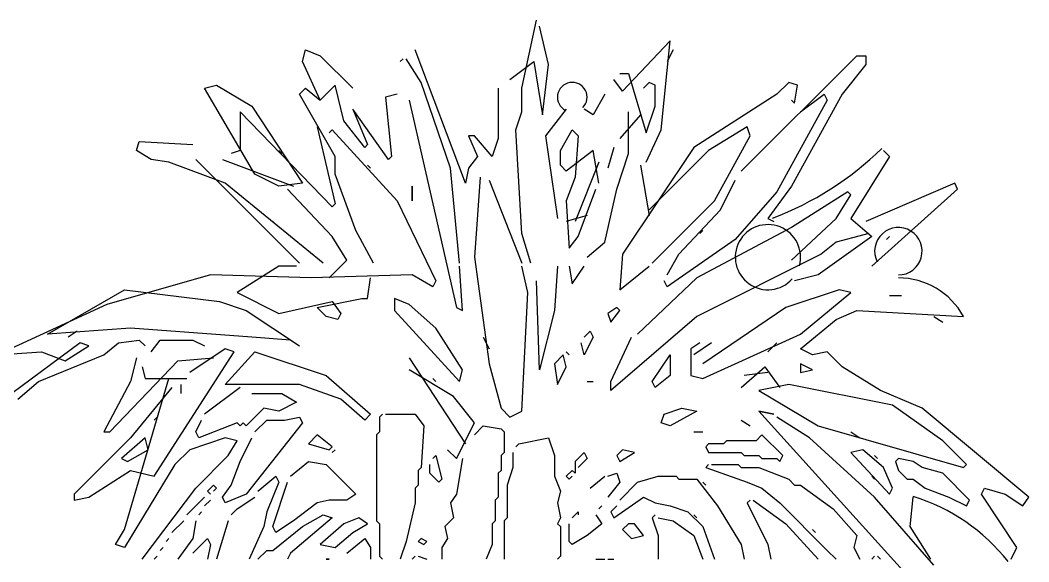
# Model space of a CAD drawing. Header units: millimetres. Extents: x 56222 to 3066687, y -650199 to -121287.
# Drawn here: x 135000.14 to 135013.68, y -183552.13 to -183544.85 of the extents above; entities that cross this region are included whole.
import ezdxf

# ---------------------------------------------------------------- set-up
doc = ezdxf.new("R2010")
doc.units = ezdxf.units.MM
doc.header["$MEASUREMENT"] = 0

msp = doc.modelspace()

# ---------------------------------------------------------------- linework, layer by layer
at = {"color": 96, "linetype": 'ByBlock'}
for p, q in [((135006.873, -183545.769), (135007.072, -183544.853)), ((135007.231, -183545.45), (135007.112, -183544.933)), ((135008.864, -183545.132), (135008.227, -183545.809)), ((135008.744, -183546.326), (135008.864, -183545.132)), ((135003.926, -183545.41), (135003.966, -183545.251)), ((135003.966, -183545.251), (135004.165, -183545.331)), ((135004.165, -183545.331), (135004.603, -183545.769)), ((135005.28, -183545.371), (135005.24, -183545.41)), ((135005.24, -183545.41), (135005.28, -183545.371)), ((135005.519, -183545.689), (135005.32, -183545.371)), ((135006.116, -183547.043), (135005.439, -183545.251)), ((135008.904, -183545.251), (135008.824, -183545.41)), ((135009.82, -183546.884), (135011.372, -183545.331)), ((135011.372, -183545.331), (135011.492, -183545.331)), ((135011.492, -183545.331), (135011.492, -183545.45)), ((135004.165, -183545.928), (135003.926, -183545.41)), ((135006.714, -183545.649), (135007.032, -183545.41)), ((135007.032, -183545.41), (135007.152, -183546.127)), ((135007.152, -183546.127), (135007.231, -183545.45)), ((135011.492, -183545.45), (135011.173, -183545.848)), ((135008.227, -183545.809), (135008.107, -183545.649)), ((135008.187, -183545.57), (135008.306, -183545.57)), ((135008.306, -183545.57), (135008.545, -183546.366)), ((135002.612, -183545.769), (135002.772, -183545.729)), ((135003.289, -183546.924), (135002.612, -183545.769)), ((135002.772, -183545.729), (135003.249, -183546.008)), ((135003.887, -183545.848), (135003.966, -183545.769)), ((135003.966, -183545.769), (135004.165, -183545.928)), ((135004.364, -183545.729), (135004.165, -183545.928)), ((135004.484, -183546.207), (135004.364, -183545.729)), ((135005.917, -183546.844), (135005.519, -183545.689)), ((135006.554, -183545.769), (135006.554, -183546.446)), ((135006.873, -183546.087), (135006.873, -183545.769)), ((135008.585, -183545.689), (135008.506, -183545.769)), ((135008.665, -183545.729), (135008.585, -183545.689)), ((135008.665, -183546.008), (135008.665, -183545.729)), ((135010.457, -183545.689), (135010.297, -183545.848)), ((135010.576, -183545.729), (135010.457, -183545.689)), ((135010.536, -183545.968), (135010.576, -183545.729)), ((135004.364, -183546.685), (135003.887, -183545.848)), ((135005.201, -183545.848), (135005.041, -183545.888)), ((135005.041, -183545.888), (135005.121, -183546.685)), ((135007.988, -183545.848), (135007.829, -183546.127)), ((135010.297, -183545.848), (135009.182, -183546.565)), ((135011.173, -183545.848), (135010.496, -183547.083)), ((135010.616, -183546.087), (135010.934, -183545.848)), ((135010.934, -183545.848), (135010.974, -183545.928)), ((135003.249, -183546.008), (135003.926, -183547.043)), ((135005.081, -183546.724), (135004.603, -183546.048)), ((135004.603, -183546.048), (135004.802, -183546.525)), ((135005.36, -183545.928), (135005.997, -183548.715)), ((135007.47, -183546.048), (135007.191, -183546.406)), ((135007.829, -183546.127), (135007.709, -183546.048)), ((135008.545, -183546.366), (135008.665, -183546.008)), ((135010.974, -183545.928), (135010.297, -183547.162)), ((135010.496, -183545.928), (135010.536, -183545.968)), ((135003.09, -183546.087), (135003.09, -183546.605)), ((135004.325, -183547.362), (135003.09, -183546.087)), ((135006.793, -183546.326), (135006.873, -183546.087)), ((135008.466, -183546.127), (135008.187, -183546.446)), ((135008.306, -183546.645), (135008.306, -183546.087)), ((135004.125, -183546.286), (135004.364, -183547.322)), ((135004.285, -183546.366), (135004.325, -183546.326)), ((135004.325, -183546.326), (135005.201, -183547.282)), ((135004.763, -183546.565), (135004.484, -183546.207)), ((135006.873, -183547.72), (135006.793, -183546.326)), ((135007.391, -183546.605), (135007.55, -183546.326)), ((135007.55, -183546.326), (135007.629, -183546.406)), ((135008.545, -183546.764), (135008.744, -183546.326)), ((135009.899, -183546.286), (135009.382, -183546.605)), ((135009.939, -183546.406), (135009.899, -183546.286)), ((135006.156, -183546.406), (135006.276, -183546.685)), ((135006.236, -183546.406), (135006.156, -183546.406)), ((135006.475, -183546.685), (135006.236, -183546.406)), ((135006.554, -183546.446), (135006.475, -183546.685)), ((135007.191, -183546.406), (135007.351, -183547.521)), ((135007.629, -183546.406), (135007.59, -183546.963)), ((135009.461, -183547.282), (135009.939, -183546.406)), ((135001.696, -183546.605), (135001.736, -183546.486)), ((135001.736, -183546.486), (135002.453, -183546.525)), ((135004.802, -183546.525), (135004.763, -183546.565)), ((135008.107, -183546.565), (135008.028, -183546.844)), ((135009.182, -183546.565), (135008.227, -183547.999)), ((135001.896, -183546.724), (135001.696, -183546.605)), ((135002.134, -183546.764), (135001.896, -183546.724)), ((135002.493, -183546.724), (135003.887, -183548.118)), ((135002.851, -183546.724), (135003.807, -183547.083)), ((135003.09, -183546.605), (135002.971, -183546.645)), ((135003.608, -183546.605), (135003.648, -183546.645)), ((135004.364, -183546.924), (135004.364, -183546.685)), ((135005.121, -183546.685), (135005.081, -183546.724)), ((135006.276, -183546.685), (135006.156, -183546.844)), ((135007.391, -183546.804), (135007.391, -183546.605)), ((135007.829, -183546.605), (135007.47, -183546.884)), ((135007.908, -183547.043), (135007.829, -183546.605)), ((135008.147, -183547.123), (135008.306, -183546.645)), ((135009.382, -183546.605), (135008.585, -183547.401)), ((135011.81, -183546.685), (135011.293, -183547.521)), ((135011.731, -183546.605), (135011.81, -183546.685)), ((135002.891, -183547.043), (135002.134, -183546.764)), ((135004.802, -183546.804), (135004.842, -183546.844)), ((135006.037, -183548.118), (135005.917, -183546.844)), ((135006.156, -183546.844), (135006.116, -183547.043)), ((135007.47, -183546.884), (135007.391, -183546.804)), ((135007.908, -183546.764), (135007.59, -183547.561)), ((135008.466, -183546.804), (135008.585, -183547.481)), ((135003.608, -183547.083), (135003.289, -183546.924)), ((135004.643, -183547.68), (135004.364, -183546.924)), ((135006.315, -183546.963), (135006.236, -183548.039)), ((135006.435, -183547.003), (135006.873, -183548.118)), ((135007.59, -183546.963), (135007.47, -183547.282)), ((135009.541, -183547.401), (135009.74, -183547.003)), ((135004.205, -183548.118), (135002.891, -183547.043)), ((135003.926, -183547.043), (135003.608, -183547.083)), ((135004.325, -183547.76), (135003.727, -183547.123)), ((135005.4, -183547.083), (135005.4, -183547.282)), ((135005.4, -183547.282), (135005.4, -183547.083)), ((135007.629, -183547.76), (135007.868, -183547.123)), ((135007.988, -183547.839), (135008.147, -183547.123)), ((135010.496, -183547.083), (135010.178, -183547.521)), ((135012.686, -183547.043), (135011.492, -183547.561)), ((135011.572, -183548.158), (135012.726, -183547.123)), ((135012.726, -183547.123), (135012.686, -183547.043)), ((135010.297, -183547.162), (135009.74, -183547.8)), ((135011.253, -183547.162), (135010.496, -183547.64)), ((135011.094, -183547.521), (135011.293, -183547.202)), ((135011.293, -183547.202), (135011.253, -183547.162)), ((135004.364, -183547.322), (135004.325, -183547.362)), ((135005.201, -183547.282), (135005.718, -183548.357)), ((135007.47, -183547.282), (135007.51, -183547.919)), ((135008.625, -183548.118), (135009.461, -183547.282)), ((135008.983, -183547.999), (135009.541, -183547.401)), ((135007.749, -183547.481), (135007.47, -183547.561)), ((135010.178, -183547.521), (135010.258, -183547.561)), ((135010.496, -183548.078), (135011.094, -183547.521)), ((135011.293, -183547.521), (135011.572, -183547.76)), ((135003.528, -183547.561), (135003.568, -183547.601)), ((135004.882, -183548.118), (135004.643, -183547.68)), ((135010.496, -183547.64), (135009.222, -183548.317)), ((135009.262, -183547.72), (135009.302, -183547.68)), ((135004.524, -183548.078), (135004.325, -183547.76)), ((135006.992, -183548.118), (135006.873, -183547.72)), ((135007.51, -183547.919), (135007.629, -183547.76)), ((135009.74, -183547.8), (135008.824, -183548.437)), ((135011.572, -183547.76), (135010.855, -183548.277)), ((135011.532, -183547.72), (135011.094, -183547.839)), ((135011.771, -183547.8), (135011.81, -183547.76)), ((135007.749, -183548.039), (135007.988, -183547.839)), ((135011.094, -183547.839), (135010.895, -183547.999)), ((135004.285, -183548.317), (135004.524, -183548.078)), ((135006.236, -183548.039), (135006.435, -183549.472)), ((135008.227, -183547.999), (135008.187, -183548.477)), ((135008.824, -183548.277), (135008.983, -183547.999)), ((135010.895, -183547.999), (135009.222, -183548.835)), ((135003.608, -183548.158), (135003.05, -183548.516)), ((135003.847, -183548.158), (135003.608, -183548.158)), ((135006.077, -183548.755), (135006.037, -183548.158)), ((135006.953, -183548.516), (135006.873, -183548.158)), ((135007.351, -183548.158), (135007.311, -183548.755)), ((135007.51, -183548.158), (135007.55, -183548.397)), ((135007.55, -183548.397), (135007.709, -183548.158)), ((135008.187, -183548.477), (135008.585, -183548.158)), ((135002.692, -183548.277), (135001.298, -183548.676)), ((135004.046, -183548.317), (135002.692, -183548.277)), ((135005.4, -183548.277), (135004.046, -183548.317)), ((135004.802, -183548.596), (135004.842, -183548.317)), ((135005.678, -183548.437), (135005.4, -183548.277)), ((135005.718, -183548.357), (135005.678, -183548.437)), ((135007.112, -183549.552), (135007.072, -183548.357)), ((135009.222, -183548.317), (135008.426, -183549.074)), ((135008.824, -183548.437), (135008.784, -183548.357)), ((135010.855, -183548.277), (135010.536, -183548.357)), ((135000.502, -183549.074), (135001.537, -183548.477)), ((135001.537, -183548.477), (135002.811, -183548.636)), ((135011.134, -183548.477), (135010.417, -183548.715)), ((135011.293, -183548.516), (135011.134, -183548.477)), ((135002.811, -183548.636), (135003.17, -183548.755)), ((135003.05, -183548.516), (135003.608, -183548.795)), ((135003.608, -183548.795), (135004.325, -183548.636)), ((135004.125, -183548.715), (135004.723, -183548.596)), ((135004.325, -183548.636), (135004.444, -183548.795)), ((135004.723, -183548.596), (135004.802, -183548.596)), ((135005.161, -183548.596), (135005.161, -183548.755)), ((135005.36, -183548.676), (135005.161, -183548.596)), ((135006.873, -183550.109), (135006.953, -183548.516)), ((135010.616, -183549.074), (135011.293, -183548.516)), ((135011.81, -183548.556), (135011.97, -183548.556)), ((135001.298, -183548.676), (134999.825, -183549.353)), ((135003.17, -183548.755), (135003.887, -183549.233)), ((135004.245, -183548.835), (135004.125, -183548.715)), ((135005.161, -183548.755), (135006.037, -183549.711)), ((135005.718, -183548.994), (135005.36, -183548.676)), ((135005.997, -183548.715), (135006.077, -183548.755)), ((135007.311, -183548.755), (135007.112, -183549.552)), ((135008.147, -183548.715), (135008.028, -183548.795)), ((135008.067, -183548.915), (135008.187, -183548.755)), ((135008.187, -183548.755), (135008.147, -183548.715)), ((135010.417, -183548.715), (135009.302, -183549.472)), ((135011.094, -183548.875), (135011.372, -183548.755)), ((135011.372, -183548.755), (135012.806, -183548.835)), ((135004.404, -183548.875), (135004.245, -183548.835)), ((135004.444, -183548.795), (135004.404, -183548.875)), ((135008.028, -183548.795), (135008.067, -183548.915)), ((135009.222, -183548.835), (135008.067, -183549.83)), ((135010.616, -183549.273), (135011.094, -183548.875)), ((135012.408, -183548.835), (135012.527, -183548.915)), ((135001.617, -183548.994), (135000.502, -183549.074)), ((135000.9, -183549.034), (135000.781, -183549.114)), ((135003.249, -183549.114), (135001.617, -183548.994)), ((135006.077, -183549.552), (135005.718, -183548.994)), ((135007.709, -183549.114), (135007.789, -183549.034)), ((135007.789, -183549.034), (135007.829, -183549.114)), ((135001.458, -183549.193), (135001.736, -183549.153)), ((135001.736, -183549.153), (135001.816, -183549.233)), ((135001.896, -183549.313), (135002.015, -183549.153)), ((135002.015, -183549.153), (135002.453, -183549.153)), ((135002.453, -183549.153), (135002.612, -183549.233)), ((135003.767, -183549.153), (135003.249, -183549.114)), ((135006.355, -183549.114), (135006.435, -183549.273)), ((135007.829, -183549.114), (135007.709, -183549.353)), ((135008.067, -183549.711), (135008.346, -183549.114)), ((135009.302, -183549.671), (135010.616, -183549.074)), ((134999.825, -183549.353), (135000.422, -183549.313)), ((135000.94, -183549.193), (135000.024, -183549.87)), ((135000.422, -183549.313), (135000.741, -183549.432)), ((135000.741, -183549.432), (135001.059, -183549.233)), ((135001.059, -183549.233), (135000.94, -183549.193)), ((135001.258, -183549.353), (135001.458, -183549.193)), ((135001.935, -183550.985), (135003.01, -183549.313)), ((135002.891, -183549.273), (135002.413, -183549.591)), ((135003.01, -183549.313), (135002.891, -183549.273)), ((135002.891, -183549.751), (135003.289, -183549.313)), ((135003.289, -183549.313), (135004.245, -183549.631)), ((135007.47, -183549.313), (135007.51, -183549.353)), ((135007.709, -183549.353), (135007.669, -183549.193)), ((135009.262, -183549.193), (135009.143, -183549.273)), ((135009.143, -183549.273), (135009.143, -183549.631)), ((135009.421, -183549.193), (135009.182, -183549.353)), ((135010.297, -183549.193), (135010.178, -183549.313)), ((135010.775, -183549.353), (135010.616, -183549.273)), ((135010.974, -183549.313), (135010.775, -183549.353)), ((135011.173, -183549.512), (135010.974, -183549.313)), ((135000.382, -183549.711), (135001.258, -183549.353)), ((135001.338, -183550.388), (135002.254, -183549.432)), ((135001.696, -183549.392), (135001.617, -183549.711)), ((135002.254, -183549.432), (135002.732, -183549.392)), ((135005.36, -183549.392), (135006.116, -183550.547)), ((135007.43, -183549.353), (135007.311, -183549.472)), ((135007.47, -183549.512), (135007.43, -183549.353)), ((135008.625, -183549.711), (135008.864, -183549.353)), ((135008.864, -183549.353), (135008.864, -183549.631)), ((135001.776, -183549.512), (135001.816, -183549.671)), ((135005.957, -183549.91), (135005.36, -183549.552)), ((135006.037, -183549.711), (135006.077, -183549.552)), ((135006.435, -183549.472), (135006.594, -183550.069)), ((135007.311, -183549.472), (135007.351, -183549.751)), ((135007.351, -183549.751), (135007.47, -183549.512)), ((135009.82, -183549.791), (135010.138, -183549.512)), ((135010.138, -183549.512), (135010.337, -183549.791)), ((135010.616, -183549.472), (135010.616, -183549.591)), ((135010.775, -183549.552), (135010.616, -183549.472)), ((135010.616, -183549.591), (135010.775, -183549.552)), ((135011.691, -183549.83), (135011.173, -183549.512)), ((135000.104, -183549.95), (135000.382, -183549.711)), ((135001.617, -183549.711), (135001.258, -183550.388)), ((135001.537, -183551.702), (135002.134, -183549.671)), ((135001.816, -183549.671), (135002.373, -183549.671)), ((135004.245, -183549.631), (135004.842, -183550.149)), ((135005.678, -183549.671), (135005.718, -183549.711)), ((135007.749, -183549.711), (135007.829, -183549.711)), ((135008.067, -183549.83), (135008.067, -183549.711)), ((135008.665, -183549.791), (135008.625, -183549.711)), ((135008.864, -183549.631), (135008.665, -183549.791)), ((135009.143, -183549.631), (135009.302, -183549.671)), ((135010.178, -183549.591), (135009.859, -183549.631)), ((135002.174, -183549.791), (135001.617, -183550.467)), ((135002.294, -183549.751), (135002.294, -183549.87)), ((135003.09, -183549.791), (135002.612, -183550.149)), ((135003.887, -183549.751), (135002.891, -183549.751)), ((135004.444, -183549.95), (135003.887, -183549.751)), ((135010.457, -183549.751), (135010.058, -183549.83)), ((135010.058, -183549.83), (135010.855, -183550.308)), ((135011.85, -183550.029), (135010.457, -183549.751)), ((135012.248, -183550.069), (135011.691, -183549.83)), ((135003.249, -183549.87), (135003.648, -183549.87)), ((135003.847, -183549.99), (135003.608, -183550.109)), ((135003.648, -183549.87), (135003.847, -183549.99)), ((135004.763, -183550.229), (135004.444, -183549.95)), ((135006.236, -183550.268), (135005.957, -183549.91)), ((135003.409, -183550.069), (135003.17, -183550.308)), ((135003.608, -183550.109), (135003.409, -183550.069)), ((135006.594, -183550.069), (135006.714, -183550.189)), ((135006.714, -183550.189), (135006.873, -183550.109)), ((135008.784, -183550.149), (135009.023, -183550.069)), ((135009.222, -183550.109), (135008.864, -183550.308)), ((135009.023, -183550.069), (135009.222, -183550.109)), ((135010.058, -183550.109), (135012.288, -183552.578)), ((135010.258, -183550.149), (135010.058, -183550.109)), ((135010.058, -183550.109), (135010.258, -183550.149)), ((135012.527, -183550.507), (135011.85, -183550.029)), ((135013.682, -183551.264), (135012.248, -183550.069)), ((135001.935, -183550.229), (135001.975, -183550.189)), ((135002.493, -183550.388), (135002.572, -183550.229)), ((135003.289, -183550.388), (135003.449, -183550.229)), ((135003.449, -183550.229), (135003.687, -183550.229)), ((135003.687, -183550.229), (135003.887, -183550.189)), ((135003.887, -183550.189), (135003.926, -183550.268)), ((135004.842, -183550.149), (135004.763, -183550.229)), ((135005.001, -183550.149), (135004.962, -183550.189)), ((135004.962, -183550.189), (135005.001, -183550.149)), ((135004.962, -183550.189), (135004.962, -183550.388)), ((135005.041, -183550.149), (135005.439, -183550.149)), ((135005.439, -183550.149), (135005.559, -183550.308)), ((135008.744, -183550.268), (135008.784, -183550.149)), ((135009.82, -183550.229), (135009.939, -183550.308)), ((135010.735, -183550.467), (135010.297, -183550.189)), ((135001.258, -183550.388), (135001.338, -183550.388)), ((135002.533, -183550.467), (135002.493, -183550.388)), ((135003.05, -183550.268), (135002.533, -183550.467)), ((135003.09, -183550.308), (135003.05, -183550.268)), ((135003.13, -183550.268), (135003.09, -183550.308)), ((135003.17, -183550.308), (135003.13, -183550.268)), ((135003.926, -183550.268), (135003.17, -183551.224)), ((135004.962, -183550.388), (135004.922, -183550.428)), ((135005.559, -183550.308), (135005.519, -183550.866)), ((135005.997, -183550.746), (135006.236, -183550.268)), ((135006.236, -183550.428), (135006.355, -183550.308)), ((135006.355, -183550.308), (135006.594, -183550.348)), ((135006.594, -183550.348), (135006.634, -183550.388)), ((135006.634, -183550.388), (135006.634, -183550.667)), ((135008.864, -183550.308), (135008.744, -183550.268)), ((135009.182, -183550.388), (135009.302, -183550.388)), ((135010.855, -183550.308), (135012.806, -183550.866)), ((135011.293, -183550.388), (135011.412, -183550.467)), ((135001.617, -183550.467), (135000.86, -183551.224)), ((135001.816, -183550.467), (135001.497, -183550.746)), ((135001.856, -183550.627), (135001.816, -183550.467)), ((135002.891, -183550.467), (135002.413, -183550.627)), ((135003.05, -183550.507), (135002.891, -183550.467)), ((135002.931, -183550.706), (135003.05, -183550.507)), ((135003.09, -183550.786), (135003.249, -183550.467)), ((135004.125, -183550.428), (135004.006, -183550.547)), ((135004.325, -183550.587), (135004.125, -183550.428)), ((135004.922, -183550.428), (135004.922, -183551.582)), ((135006.833, -183550.547), (135007.231, -183550.467)), ((135007.231, -183550.467), (135007.311, -183550.706)), ((135009.62, -183550.507), (135009.581, -183550.547)), ((135010.019, -183550.507), (135009.62, -183550.507)), ((135010.098, -183550.428), (135010.019, -183550.507)), ((135010.377, -183550.706), (135010.098, -183550.428)), ((135011.611, -183551.264), (135010.735, -183550.467)), ((135012.846, -183550.826), (135012.527, -183550.507)), ((135001.577, -183550.786), (135001.856, -183550.627)), ((135002.413, -183550.627), (135002.214, -183550.826)), ((135004.006, -183550.547), (135004.285, -183550.627)), ((135004.285, -183550.627), (135004.325, -183550.587)), ((135004.364, -183550.627), (135004.325, -183550.667)), ((135004.325, -183550.667), (135004.364, -183550.627)), ((135005.877, -183550.627), (135005.997, -183550.746)), ((135006.634, -183550.667), (135006.594, -183550.706)), ((135006.753, -183550.667), (135006.753, -183550.866)), ((135006.793, -183550.587), (135006.833, -183550.547)), ((135007.59, -183550.786), (135007.709, -183550.667)), ((135007.709, -183550.667), (135007.749, -183550.746)), ((135008.227, -183550.627), (135008.147, -183550.706)), ((135008.187, -183550.786), (135008.386, -183550.667)), ((135008.386, -183550.667), (135008.227, -183550.627)), ((135009.382, -183550.547), (135009.342, -183550.587)), ((135009.342, -183550.587), (135009.382, -183550.667)), ((135009.581, -183550.547), (135009.382, -183550.547)), ((135009.382, -183550.667), (135009.82, -183550.667)), ((135009.82, -183550.667), (135009.859, -183550.706)), ((135011.452, -183550.627), (135011.293, -183550.667)), ((135011.293, -183550.667), (135011.81, -183551.224)), ((135011.731, -183550.866), (135011.452, -183550.627)), ((135001.497, -183550.746), (135001.577, -183550.786)), ((135002.493, -183551.144), (135002.931, -183550.706)), ((135002.971, -183551.105), (135003.09, -183550.786)), ((135003.767, -183550.985), (135004.006, -183550.786)), ((135004.006, -183550.786), (135004.245, -183550.826)), ((135005.678, -183550.746), (135005.718, -183550.706)), ((135005.718, -183550.706), (135005.798, -183551.025)), ((135006.077, -183550.746), (135005.997, -183551.224)), ((135006.594, -183550.706), (135006.594, -183550.905)), ((135007.311, -183550.706), (135007.311, -183550.985)), ((135007.59, -183550.786), (135007.59, -183550.945)), ((135007.749, -183550.746), (135007.629, -183550.866)), ((135008.147, -183550.706), (135008.187, -183550.786)), ((135009.859, -183550.706), (135010.058, -183550.706)), ((135010.058, -183550.706), (135010.098, -183550.746)), ((135010.098, -183550.746), (135010.297, -183550.746)), ((135010.297, -183550.746), (135010.337, -183550.786)), ((135010.337, -183550.786), (135010.377, -183550.706)), ((135011.651, -183550.746), (135011.611, -183550.706)), ((135011.611, -183550.706), (135011.651, -183550.746)), ((135011.93, -183550.746), (135011.89, -183550.786)), ((135011.89, -183550.786), (135011.93, -183550.905)), ((135012.129, -183550.786), (135011.93, -183550.746)), ((135012.248, -183550.866), (135012.129, -183550.786)), ((135001.059, -183551.264), (135001.617, -183550.905)), ((135002.214, -183550.826), (135001.537, -183551.941)), ((135001.617, -183550.905), (135001.935, -183550.985)), ((135004.245, -183550.826), (135004.643, -183551.224)), ((135005.519, -183550.866), (135005.479, -183550.905)), ((135005.479, -183550.905), (135005.479, -183551.105)), ((135005.639, -183550.945), (135005.639, -183550.826)), ((135006.594, -183550.905), (135006.554, -183550.945)), ((135006.753, -183550.866), (135006.674, -183551.105)), ((135007.55, -183550.905), (135007.47, -183550.985)), ((135007.59, -183550.945), (135007.55, -183550.905)), ((135009.382, -183550.826), (135009.342, -183550.866)), ((135009.342, -183550.866), (135009.382, -183550.826)), ((135009.342, -183550.866), (135009.899, -183551.065)), ((135009.421, -183550.826), (135009.78, -183550.826)), ((135009.78, -183550.826), (135009.82, -183550.866)), ((135009.82, -183550.866), (135010.058, -183550.866)), ((135010.058, -183550.866), (135010.457, -183551.025)), ((135011.85, -183551.144), (135011.731, -183550.866)), ((135011.93, -183550.905), (135012.049, -183551.025)), ((135012.527, -183550.945), (135012.248, -183550.866)), ((135012.806, -183550.866), (135012.846, -183550.826)), ((135001.02, -183551.065), (135000.98, -183551.105)), ((135000.98, -183551.105), (135001.02, -183551.065)), ((135003.329, -183551.184), (135003.568, -183550.985)), ((135003.608, -183551.065), (135003.449, -183551.463)), ((135003.528, -183551.662), (135003.727, -183551.065)), ((135003.568, -183550.985), (135003.608, -183551.065)), ((135005.758, -183551.065), (135005.639, -183550.945)), ((135005.798, -183551.025), (135005.758, -183551.065)), ((135006.554, -183550.945), (135006.554, -183551.264)), ((135007.311, -183550.985), (135007.391, -183551.184)), ((135007.47, -183550.985), (135007.51, -183551.025)), ((135007.51, -183551.025), (135007.55, -183550.985)), ((135007.789, -183551.144), (135007.988, -183550.985)), ((135008.028, -183550.985), (135008.147, -183550.945)), ((135008.187, -183551.065), (135008.028, -183551.264)), ((135008.147, -183550.945), (135008.187, -183551.065)), ((135008.187, -183551.304), (135008.426, -183551.065)), ((135008.426, -183551.065), (135008.705, -183550.985)), ((135008.705, -183550.985), (135008.944, -183550.985)), ((135008.944, -183550.985), (135008.983, -183551.025)), ((135008.983, -183551.025), (135009.222, -183551.025)), ((135009.222, -183551.025), (135009.501, -183551.383)), ((135009.342, -183551.105), (135009.302, -183551.065)), ((135009.302, -183551.065), (135009.342, -183551.105)), ((135009.899, -183551.065), (135010.098, -183551.144)), ((135010.457, -183551.025), (135010.536, -183551.105)), ((135011.611, -183551.025), (135011.572, -183550.985)), ((135011.572, -183550.985), (135011.611, -183551.025)), ((135012.049, -183551.025), (135012.129, -183551.025)), ((135012.129, -183551.025), (135012.288, -183551.144)), ((135012.886, -183551.304), (135012.527, -183550.945)), ((135001.776, -183552.1), (135002.493, -183551.144)), ((135002.652, -183551.184), (135002.732, -183551.105)), ((135002.692, -183551.224), (135002.652, -183551.184)), ((135002.652, -183551.184), (135002.692, -183551.224)), ((135002.732, -183551.105), (135002.772, -183551.144)), ((135002.772, -183551.144), (135002.732, -183551.184)), ((135002.851, -183551.264), (135002.971, -183551.105)), ((135005.479, -183551.105), (135005.439, -183551.144)), ((135005.439, -183551.144), (135005.439, -183551.343)), ((135006.674, -183551.105), (135006.674, -183551.543)), ((135007.391, -183551.184), (135007.351, -183551.343)), ((135010.098, -183551.144), (135010.337, -183551.343)), ((135010.536, -183551.105), (135010.616, -183551.105)), ((135010.616, -183551.105), (135011.054, -183551.423)), ((135011.81, -183551.224), (135011.85, -183551.144)), ((135012.288, -183551.144), (135012.607, -183551.264)), ((135013.045, -183551.224), (135013.085, -183551.144)), ((135013.085, -183551.144), (135013.363, -183551.224)), ((135000.86, -183551.224), (135000.86, -183551.304)), ((135000.86, -183551.304), (135001.059, -183551.264)), ((135002.373, -183551.503), (135002.612, -183551.264)), ((135002.612, -183551.383), (135002.692, -183551.304)), ((135002.891, -183551.343), (135002.851, -183551.264)), ((135003.17, -183551.224), (135002.891, -183551.343)), ((135003.05, -183551.423), (135003.289, -183551.264)), ((135004.125, -183551.343), (135003.807, -183551.582)), ((135004.285, -183551.304), (135004.125, -183551.343)), ((135004.524, -183551.304), (135004.285, -183551.304)), ((135004.643, -183551.224), (135004.524, -183551.304)), ((135005.439, -183551.343), (135005.32, -183551.861)), ((135005.997, -183551.224), (135005.917, -183551.343)), ((135005.917, -183551.343), (135005.957, -183551.543)), ((135006.554, -183551.264), (135006.515, -183551.304)), ((135006.515, -183551.304), (135006.515, -183551.582)), ((135007.351, -183551.343), (135007.391, -183551.543)), ((135008.107, -183551.543), (135008.506, -183551.264)), ((135008.506, -183551.264), (135008.665, -183551.343)), ((135008.665, -183551.343), (135008.864, -183551.383)), ((135009.939, -183551.304), (135009.899, -183551.343)), ((135009.899, -183551.343), (135009.939, -183551.304)), ((135009.899, -183551.343), (135010.178, -183551.901)), ((135009.979, -183551.304), (135010.417, -183551.622)), ((135010.337, -183551.343), (135010.974, -183551.981)), ((135012.408, -183552.18), (135011.611, -183551.264)), ((135012.089, -183551.662), (135012.129, -183551.264)), ((135012.607, -183551.264), (135012.846, -183551.383)), ((135012.846, -183551.383), (135012.886, -183551.304)), ((135013.523, -183551.941), (135013.045, -183551.224)), ((135013.363, -183551.224), (135013.602, -183551.383)), ((135013.602, -183551.383), (135013.682, -183551.264)), ((135002.533, -183551.503), (135002.572, -183551.463)), ((135002.971, -183551.503), (135003.05, -183551.423)), ((135003.449, -183551.463), (135003.409, -183551.662)), ((135007.55, -183551.543), (135007.629, -183551.463)), ((135007.629, -183551.463), (135007.629, -183551.503)), ((135007.908, -183551.423), (135007.948, -183551.383)), ((135008.067, -183551.463), (135008.147, -183551.383)), ((135008.067, -183551.463), (135008.107, -183551.543)), ((135008.864, -183551.383), (135009.103, -183551.463)), ((135009.103, -183551.463), (135009.302, -183551.662)), ((135009.501, -183551.383), (135009.82, -183551.901)), ((135011.054, -183551.423), (135011.372, -183551.781)), ((135002.174, -183551.742), (135002.334, -183551.582)), ((135002.493, -183551.582), (135002.453, -183551.821)), ((135002.931, -183551.582), (135002.772, -183552.1)), ((135003.807, -183551.582), (135003.568, -183551.742)), ((135004.325, -183551.543), (135003.767, -183552.02)), ((135003.926, -183551.662), (135004.205, -183551.503)), ((135004.205, -183551.503), (135004.325, -183551.543)), ((135004.683, -183551.543), (135004.484, -183551.622)), ((135004.802, -183551.622), (135004.683, -183551.543)), ((135004.922, -183551.582), (135004.962, -183551.622)), ((135005.957, -183551.543), (135005.838, -183551.662)), ((135006.515, -183551.582), (135006.475, -183551.622)), ((135006.674, -183551.543), (135006.634, -183551.582)), ((135006.634, -183551.582), (135006.634, -183552.1)), ((135007.391, -183551.543), (135007.351, -183551.622)), ((135007.868, -183551.503), (135007.948, -183551.622)), ((135008.665, -183551.503), (135008.625, -183551.543)), ((135008.625, -183551.543), (135008.665, -183551.503)), ((135008.625, -183551.543), (135008.705, -183551.781)), ((135008.705, -183551.543), (135008.904, -183551.582)), ((135008.904, -183551.582), (135009.182, -183551.781)), ((135009.222, -183551.543), (135009.182, -183551.503)), ((135009.182, -183551.503), (135009.222, -183551.543)), ((135001.418, -183551.901), (135001.537, -183551.702)), ((135003.409, -183551.662), (135003.21, -183552.1)), ((135003.528, -183551.981), (135003.926, -183551.662)), ((135003.568, -183551.742), (135003.528, -183551.662)), ((135004.484, -183551.622), (135004.165, -183551.901)), ((135004.364, -183551.941), (135004.603, -183551.742)), ((135004.603, -183551.742), (135004.802, -183551.622)), ((135004.962, -183551.622), (135004.962, -183552.06)), ((135005.838, -183551.662), (135005.877, -183551.821)), ((135006.475, -183551.622), (135006.475, -183551.901)), ((135007.351, -183551.622), (135007.391, -183551.662)), ((135007.391, -183551.662), (135007.391, -183552.06)), ((135007.51, -183551.861), (135007.51, -183551.622)), ((135007.948, -183551.622), (135007.749, -183551.781)), ((135008.306, -183551.622), (135008.227, -183551.702)), ((135008.227, -183551.702), (135008.346, -183551.821)), ((135008.386, -183551.622), (135008.306, -183551.622)), ((135008.506, -183551.781), (135008.386, -183551.622)), ((135009.302, -183551.662), (135009.461, -183552.1)), ((135010.417, -183551.622), (135010.855, -183552.1)), ((135010.815, -183551.742), (135010.775, -183551.702)), ((135010.775, -183551.702), (135010.815, -183551.742)), ((135012.368, -183552.1), (135012.089, -183551.662)), ((135002.095, -183551.861), (135002.134, -183551.821)), ((135002.453, -183551.821), (135002.254, -183552.1)), ((135002.453, -183552.02), (135002.652, -183551.821)), ((135002.652, -183551.821), (135002.692, -183551.901)), ((135004.524, -183552.02), (135004.763, -183551.821)), ((135004.763, -183551.821), (135004.842, -183551.941)), ((135005.32, -183551.861), (135005.24, -183552.1)), ((135005.519, -183551.821), (135005.479, -183551.861)), ((135005.479, -183551.861), (135005.559, -183551.901)), ((135005.599, -183551.861), (135005.519, -183551.821)), ((135005.559, -183551.901), (135005.599, -183551.861)), ((135005.877, -183551.821), (135005.798, -183551.941)), ((135007.55, -183551.901), (135007.51, -183551.861)), ((135007.749, -183551.781), (135007.55, -183551.901)), ((135008.346, -183551.821), (135008.506, -183551.781)), ((135008.705, -183551.781), (135008.705, -183552.1)), ((135009.182, -183551.781), (135009.302, -183552.1)), ((135011.372, -183551.781), (135011.333, -183551.941)), ((135001.537, -183551.941), (135001.418, -183551.901)), ((135002.015, -183551.981), (135002.055, -183551.941)), ((135002.692, -183551.901), (135002.652, -183552.1)), ((135003.329, -183552.1), (135003.449, -183551.981)), ((135003.449, -183551.981), (135003.528, -183551.981)), ((135003.767, -183552.02), (135003.727, -183552.1)), ((135004.165, -183551.901), (135004.364, -183551.941)), ((135004.842, -183551.941), (135004.842, -183552.1)), ((135005.798, -183551.941), (135005.798, -183552.1)), ((135006.475, -183551.901), (135006.395, -183552.1)), ((135009.82, -183551.901), (135009.859, -183552.1)), ((135010.178, -183551.901), (135010.218, -183552.1)), ((135010.974, -183551.981), (135011.094, -183552.1)), ((135011.333, -183551.941), (135011.412, -183552.1)), ((135013.443, -183552.1), (135013.523, -183551.941)), ((135001.975, -183552.06), (135001.935, -183552.1)), ((135001.935, -183552.1), (135001.975, -183552.06)), ((135004.285, -183552.1), (135004.245, -183552.1)), ((135004.245, -183552.1), (135004.285, -183552.1)), ((135004.962, -183552.06), (135005.001, -183552.1)), ((135005.439, -183552.06), (135005.4, -183552.1)), ((135005.4, -183552.1), (135005.439, -183552.06)), ((135005.479, -183552.06), (135005.599, -183552.1)), ((135007.391, -183552.06), (135007.351, -183552.1)), ((135007.868, -183552.1), (135007.988, -183552.1)), ((135008.028, -183552.1), (135008.107, -183552.1)), ((135011.611, -183552.06), (135011.572, -183552.1)), ((135011.572, -183552.1), (135011.611, -183552.06)), ((135011.691, -183552.1), (135011.651, -183552.06)), ((135011.651, -183552.06), (135011.691, -183552.1))]:
    msp.add_line(p, q, dxfattribs=at)
for centre, radius, start, end in [((135007.55, -183545.888), 0.199, 315, 243.4349), ((135008.705, -183543.499), 4.3, 290.9245, 314.2559), ((135010.178, -183548.039), 0.438, 344.7449, 318.3665), ((135011.93, -183547.959), 0.319, 270, 206.5651), ((135011.93, -183549.313), 0.995, 28.6105, 90), ((135011.372, -183553.733), 2.588, 38.2544, 72.9622)]:
    msp.add_arc(centre, radius, start, end, dxfattribs=at)

doc.saveas('drawing.dxf')
